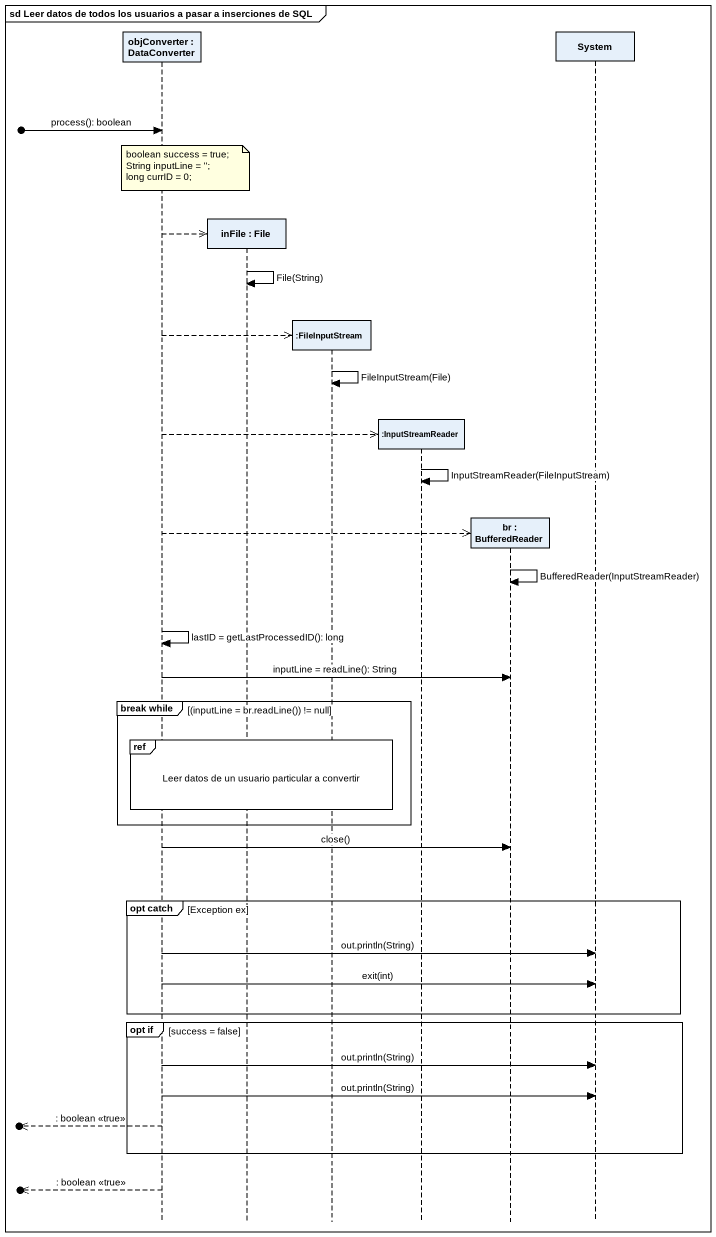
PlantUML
@startuml
mainframe sd Leer datos de todos los usuarios a pasar a inserciones de SQL
hide footbox
participant "objConverter : DataConverter" as objConverter
participant "inFile : File" as inFile
participant ":FileInputStream" as FileInputStream
participant ":InputStreamReader" as InputStreamReader
participant "br : BufferedReader" as br
participant System

[o-> objConverter : process(): boolean
note over objConverter
  boolean success = true;
  String inputLine = '';
  long currID = 0;
end note
objConverter -->> inFile **
inFile -> inFile : File(String)
objConverter -->> FileInputStream **
FileInputStream -> FileInputStream : FileInputStream(File)
objConverter -->> InputStreamReader **
InputStreamReader -> InputStreamReader : InputStreamReader(FileInputStream)
objConverter -->> br **
br -> br : BufferedReader(InputStreamReader)
objConverter -> objConverter : lastID = getLastProcessedID(): long
objConverter -> br : inputLine = readLine(): String
group break while [(inputLine = br.readLine()) != null]
  ref over objConverter, inFile, FileInputStream : Leer datos de un usuario particular a convertir
end
objConverter -> br : close()
group opt catch [Exception ex]
  objConverter -> System : out.println(String)
  objConverter -> System : exit(int)
end
group opt if [success = false]
  objConverter -> System : out.println(String)
  objConverter -> System : out.println(String)
  [o<<-- objConverter : : boolean <<true>>
end
[o<<-- objConverter : : boolean <<true>>
@enduml
